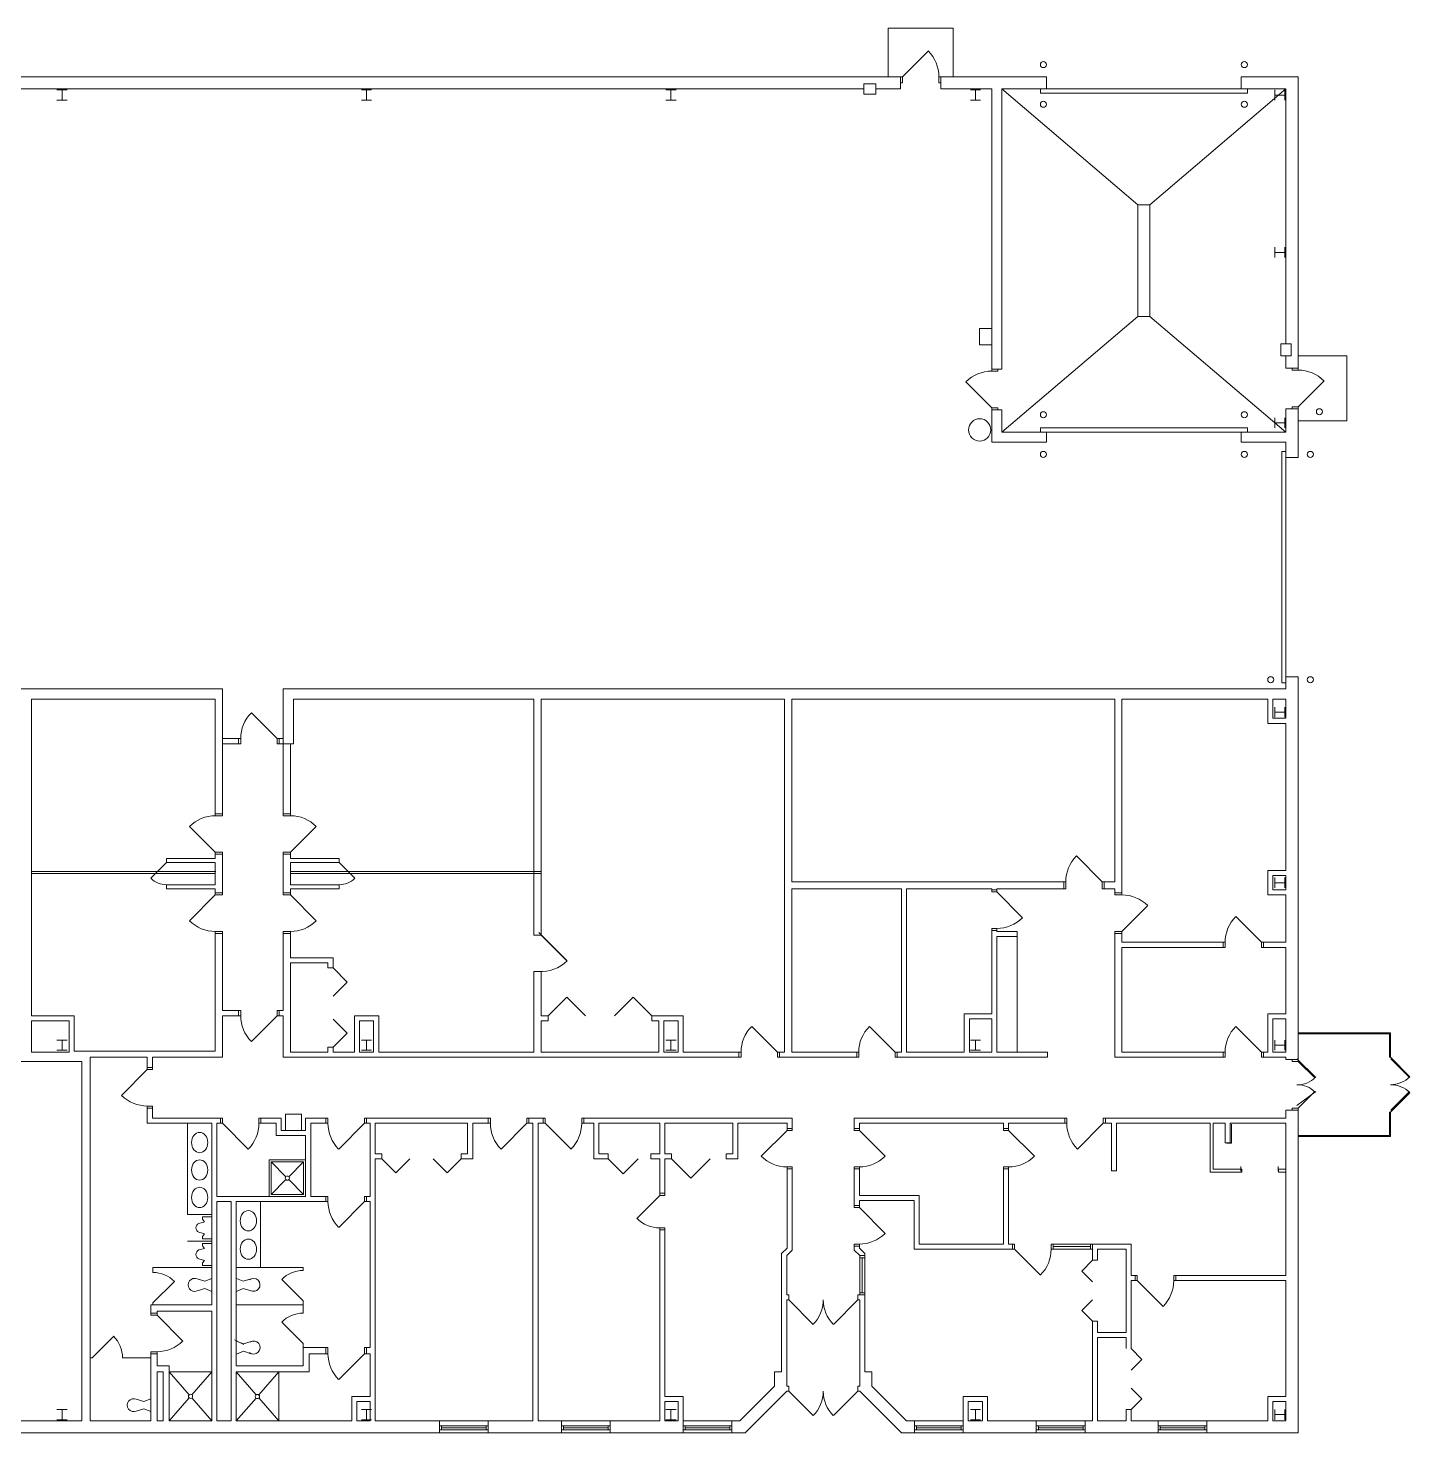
# Model space of a CAD drawing. Header units: inches. Extents: x -104 to 2901, y -1309 to 123.
# Drawn here: x 1539 to 2901, y -1261 to 123 of the extents above; entities that cross this region are included whole.
import ezdxf

# ---------------------------------------------------------------- set-up
doc = ezdxf.new("R2010")
doc.units = ezdxf.units.IN
doc.header["$MEASUREMENT"] = 0
for name, color, linetype, lineweight in [('A-COLS-ENCL', 4, 'Continuous', 50), ('A-DOOR-FULL', 3, 'Continuous', 25), ('A-FLOR-FIXT', 201, 'Continuous', 25), ('A-FLOR-PAD', 9, 'Continuous', 0), ('A-WALL-FULL-EXTR', 2, 'Continuous', 35), ('A-WALL-FULL-INTR', 3, 'Continuous', 25), ('A-WALL-PRHT', 1, 'Continuous', 25), ('A-WALL-SPCL', 1, 'Continuous', 25)]:
    doc.layers.add(name, color=color, linetype=linetype, lineweight=lineweight)
doc.linetypes.add('ZIGZAG', pattern='A,0.0001,-0.2,[131,ltypeshp.shx,S=0.2,R=0,X=-0.2,Y=0],-0.4,[131,ltypeshp.shx,S=0.2,R=180,X=0.2,Y=0],-0.2', length=0.8001)

msp = doc.modelspace()

# ---------------------------------------------------------------- linework, layer by layer
at = {"layer": 'A-COLS-ENCL', "linetype": 'Continuous', "lineweight": 0, "flags": 128}
for points in [[(1577.8, 62.5), (1567.8, 62.5)], [(1572.8, 52.5), (1572.8, 62.5)], [(2177.8, 62.5), (2167.8, 62.5)], [(2172.8, 52.5), (2172.8, 62.5)], [(2477.8, 62.5), (2467.8, 62.5)], [(2472.8, 52.5), (2472.8, 62.5)], [(2767.8, 62.5), (2767.8, 52.5)], [(2777.8, 57.5), (2767.8, 57.5)], [(2777.8, 52.5), (2777.8, 62.5)], [(1567.8, 52.5), (1577.8, 52.5)], [(2167.8, 52.5), (2177.8, 52.5)], [(2467.8, 52.5), (2477.8, 52.5)], [(2767.8, -92.5), (2767.8, -102.5)], [(2777.8, -102.5), (2777.8, -92.5)], [(2777.8, -97.5), (2767.8, -97.5)], [(2767.8, -260.5), (2767.8, -270.5)], [(2777.8, -270.5), (2777.8, -260.5)], [(2777.8, -265.5), (2767.8, -265.5)], [(2767.8, -713.5), (2767.8, -723.5)], [(2777.8, -718.5), (2767.8, -718.5)], [(2777.8, -723.5), (2777.8, -713.5)], [(1577.8, -873.5), (1567.8, -873.5)], [(1567.8, -883.5), (1577.8, -883.5)], [(1572.8, -883.5), (1572.8, -873.5)], [(2177.8, -873.5), (2167.8, -873.5)], [(2167.8, -883.5), (2177.8, -883.5)], [(2172.8, -883.5), (2172.8, -873.5)], [(2477.8, -873.5), (2467.8, -873.5)], [(2467.8, -883.5), (2477.8, -883.5)], [(2472.8, -883.5), (2472.8, -873.5)], [(2767.8, -873.5), (2767.8, -883.5)], [(2777.8, -878.5), (2767.8, -878.5)], [(2777.8, -883.5), (2777.8, -873.5)], [(1577.8, -1237.5), (1567.8, -1237.5)], [(1572.8, -1247.5), (1572.8, -1237.5)], [(1877.8, -1237.5), (1867.8, -1237.5)], [(1872.8, -1247.5), (1872.8, -1237.5)], [(2177.8, -1237.5), (2167.8, -1237.5)], [(2172.8, -1247.5), (2172.8, -1237.5)], [(2477.8, -1237.5), (2467.8, -1237.5)], [(2472.8, -1247.5), (2472.8, -1237.5)], [(2767.8, -1237.5), (2767.8, -1247.5)], [(2777.8, -1242.5), (2767.8, -1242.5)], [(2777.8, -1247.5), (2777.8, -1237.5)], [(1567.8, -1247.5), (1577.8, -1247.5)], [(1867.8, -1247.5), (1877.8, -1247.5)], [(2167.8, -1247.5), (2177.8, -1247.5)], [(2467.8, -1247.5), (2477.8, -1247.5)]]:
    msp.add_lwpolyline(points, dxfattribs=at)
at = {"layer": 'A-DOOR-FULL', "linetype": 'Continuous', "lineweight": 0}
for p, q in [((2400.8, 75.5), (2426.3, 100.9)), ((2740.8, 59.5), (2536.8, 59.5)), ((2542.8, 63.5), (2734.8, 63.5)), ((2488.8, -250.5), (2463.4, -225.1)), ((2790.8, -249.5), (2816.3, -224.1)), ((2778.8, -293.5), (2774.8, -293.5)), ((2774.8, -293.5), (2774.8, -521.5)), ((2778.8, -515.5), (2778.8, -299.5)), ((2778.8, -521.5), (2774.8, -521.5)), ((1784.8, -576.5), (1759.4, -551.1)), ((1723.8, -688.5), (1698.4, -663.1)), ((1797.8, -688.5), (1823.3, -663.1)), ((1675.8, -698.5), (1660.3, -714.1)), ((1845.8, -698.5), (1861.4, -714.1)), ((2597.8, -717.5), (2572.4, -692.1)), ((1723.8, -730.5), (1698.4, -756)), ((1797.8, -730.5), (1823.3, -756)), ((2493.8, -727.5), (2519.3, -753)), ((2617.1, -766.5), (2642.5, -741.1)), ((2754.8, -777.2), (2729.4, -751.7)), ((2044.8, -770.1), (2070.3, -795.5)), ((1839.8, -802.5), (1853.6, -816.3)), ((1853.6, -816.3), (1839.8, -830.1)), ((2051.8, -849.5), (2070.2, -831.1)), ((2070.2, -831.1), (2088.6, -849.5)), ((2135.4, -831.1), (2117.1, -849.5)), ((2153.8, -849.5), (2135.4, -831.1)), ((1784.8, -849.5), (1759.4, -875)), ((1853.6, -866.7), (1839.8, -852.9)), ((1839.8, -880.5), (1853.6, -866.7)), ((2277.8, -885.5), (2252.4, -860.1)), ((2393.8, -885.5), (2368.4, -860.1)), ((2754.8, -885.5), (2729.4, -860.1)), ((2790.8, -894.6), (2807.1, -910.8)), ((2881.8, -890.5), (2900.9, -909.6)), ((1656.8, -902.5), (1631.4, -928)), ((2790.8, -940.5), (2807.1, -924.2)), ((2881.8, -944.5), (2900.9, -925.4)), ((1730.8, -955.5), (1756.3, -981)), ((1870.8, -955.5), (1845.4, -981)), ((2030.8, -955.5), (2005.4, -981)), ((2048.8, -955.5), (2074.3, -981)), ((2287.2, -962.5), (2261.7, -988)), ((2358.4, -962.5), (2383.9, -988)), ((2505.4, -962.5), (2530.9, -988)), ((2598.8, -955.5), (2573.4, -981)), ((1887.9, -990.5), (1901.7, -1004.3)), ((1901.7, -1004.3), (1915.5, -990.5)), ((1952.2, -1004.3), (1938.4, -990.5)), ((1965.9, -990.5), (1952.2, -1004.3)), ((2110.8, -990.5), (2125.7, -1005.4)), ((2125.7, -1005.4), (2140.5, -990.5)), ((2173.3, -990.5), (2192.4, -1009.6)), ((2192.4, -1009.6), (2211.5, -990.5)), ((1870.8, -1032.5), (1845.4, -1058)), ((2161.8, -1026.5), (2139.2, -1049.2)), ((2358.4, -1038.5), (2383.9, -1064)), ((2511.4, -1079.5), (2536.9, -1105)), ((2588.2, -1090.5), (2577.6, -1101.1)), ((2577.6, -1101.1), (2588.2, -1111.7)), ((1662.4, -1132.5), (1683.7, -1111.3)), ((1810.4, -1130.5), (1789.2, -1109.3)), ((2632.2, -1110.5), (2657.7, -1136)), ((2288.8, -1129.5), (2312.9, -1153.6)), ((2356.8, -1129.5), (2332.8, -1153.6)), ((2588.2, -1129.3), (2577.6, -1139.9)), ((1666.4, -1144.5), (1691.9, -1170)), ((2577.6, -1139.9), (2588.2, -1150.5)), ((1810.4, -1172.5), (1789.2, -1151.3)), ((1602.4, -1186.5), (1623.7, -1165.3)), ((1870.8, -1182.5), (1845.4, -1208)), ((2626.2, -1177.5), (2636.8, -1188.1)), ((2636.8, -1188.1), (2626.2, -1198.7)), ((2626.2, -1216.3), (2636.8, -1226.9)), ((2288.8, -1219.5), (2312.9, -1243.5)), ((2356.8, -1219.5), (2332.8, -1243.5)), ((2636.8, -1226.9), (2626.2, -1237.5))]:
    msp.add_line(p, q, dxfattribs=at)
at = {"layer": 'A-DOOR-FULL', "linetype": 'Continuous', "lineweight": 0, "flags": 128}
for points in [[(2070.1, -795.1), (2042.5, -767.4)], [(2808.1, -910.4), (2789.6, -892)], [(2900.4, -910.4), (2882, -892)], [(2808.1, -924.3), (2789.6, -938.1)], [(2900.4, -924.3), (2882, -942.7)]]:
    msp.add_lwpolyline(points, dxfattribs=at)
at = {"layer": 'A-DOOR-FULL', "linetype": 'Continuous', "lineweight": 0}
for centre, radius, start, end in [((2400.8, 75.5), 36, 0, 45), ((2488.8, -250.5), 36, 90, 135), ((2790.8, -249.5), 36, 45, 90), ((1784.8, -576.5), 36, 135, 180), ((1723.8, -688.5), 36, 90, 135), ((1797.8, -688.5), 36, 45, 90), ((2597.8, -717.5), 36, 135, 180), ((1675.8, -698.5), 22, 225, 270), ((1845.8, -698.5), 22, 270, 315), ((2617.1, -766.5), 36, 45, 90), ((1723.8, -730.5), 36, 225, 270), ((1797.8, -730.5), 36, 270, 315), ((2493.8, -727.5), 36, 270, 315), ((2754.8, -777.2), 36, 135, 180), ((2044.8, -770.1), 36, 266.0717, 315.3487), ((1784.8, -849.5), 36, 180, 225), ((2277.8, -885.5), 36, 135, 180), ((2393.8, -885.5), 36, 135, 180), ((2754.8, -885.5), 36, 135, 180), ((2790.8, -894.6), 22.9, 266.6657, 317.372), ((2881.8, -890.5), 27, 270, 315), ((2790.8, -940.5), 22.9, 43.2346, 92.6864), ((2881.8, -944.5), 27, 45, 90), ((1656.8, -902.5), 36, 225, 270), ((1730.8, -955.5), 36, 315, 0), ((1870.8, -955.5), 36, 180, 225), ((2030.8, -955.5), 36, 180, 225), ((2048.8, -955.5), 36, 315, 0), ((2598.8, -955.5), 36, 180, 225), ((2287.2, -962.5), 36, 225, 270), ((2358.4, -962.5), 36, 270, 315), ((2505.4, -962.5), 36, 270, 315), ((1870.8, -1032.5), 36, 180, 225), ((2161.8, -1026.5), 32, 225, 270), ((2358.4, -1038.5), 36, 270, 315), ((2511.4, -1079.5), 36, 315, 0), ((1662.4, -1132.5), 30, 45, 90), ((1810.4, -1130.5), 30, 90, 135), ((2632.2, -1110.5), 36, 315, 0), ((2288.8, -1129.5), 34, 315, 0), ((2356.8, -1129.5), 34, 180, 225), ((1810.4, -1172.5), 30, 90, 135), ((1602.4, -1186.5), 30, 0, 45), ((1666.4, -1144.5), 36, 270, 315), ((1870.8, -1182.5), 36, 180, 225), ((2288.8, -1219.5), 34, 315, 0), ((2356.8, -1219.5), 34, 180, 225)]:
    msp.add_arc(centre, radius, start, end, dxfattribs=at)
at = {"layer": 'A-FLOR-FIXT', "linetype": 'Continuous', "lineweight": 0}
for p, q in [((1711.3, -1047.7), (1711.3, -1050.1)), ((1711.3, -1047.7), (1720.3, -1047.7)), ((1713.1, -1052.5), (1711.3, -1050.1)), ((1707.6, -1054.1), (1713.1, -1052.5)), ((1707.6, -1062.9), (1713.1, -1064.5)), ((1713.1, -1064.5), (1711.3, -1066.9)), ((1707.6, -1080.3), (1713.1, -1078.7)), ((1711.3, -1069.3), (1711.3, -1066.9)), ((1720.3, -1069.3), (1711.3, -1069.3)), ((1711.3, -1073.9), (1711.3, -1076.3)), ((1711.3, -1073.9), (1720.3, -1073.9)), ((1713.1, -1078.7), (1711.3, -1076.3)), ((1707.6, -1089.1), (1713.1, -1090.7)), ((1713.1, -1090.7), (1711.3, -1093.1)), ((1711.3, -1095.5), (1711.3, -1093.1)), ((1720.3, -1095.5), (1711.3, -1095.5)), ((1744.6, -1108.3), (1751.4, -1111.1)), ((1744.6, -1121.1), (1751.4, -1118.3)), ((1751.4, -1111.1), (1759, -1108.8)), ((1751.4, -1118.3), (1759, -1120.6)), ((1744.7, -1170.2), (1751.5, -1172.9)), ((1751.5, -1172.9), (1759.2, -1170.6)), ((1744.7, -1183), (1751.5, -1180.1)), ((1751.5, -1180.1), (1759.2, -1182.5)), ((1720.4, -1200.5), (1678.4, -1200.5)), ((1678.4, -1200.5), (1698.1, -1223)), ((1720.4, -1200.5), (1700.8, -1223)), ((1744.4, -1200.5), (1764.1, -1223)), ((1786.4, -1200.5), (1766.7, -1223.1)), ((1786.4, -1248.5), (1786.4, -1200.5)), ((1653.5, -1229.6), (1645.9, -1227.3)), ((1660.3, -1226.8), (1653.5, -1229.6)), ((1698.1, -1226.1), (1678.4, -1248.5)), ((1700.8, -1226.1), (1720.4, -1248.5)), ((1764, -1226.2), (1744.4, -1248.5)), ((1766.8, -1226.1), (1786.4, -1248.5)), ((1653.5, -1236.8), (1645.9, -1239.1)), ((1660.3, -1239.6), (1653.5, -1236.8))]:
    msp.add_line(p, q, dxfattribs=at)
at = {"layer": 'A-FLOR-FIXT', "color": 7, "linetype": 'Continuous', "lineweight": 0}
for p, q in [((1713.5, -1111.1), (1705.8, -1108.8)), ((1713.5, -1118.3), (1705.8, -1120.6)), ((1720.3, -1108.3), (1713.5, -1111.1)), ((1720.3, -1121.1), (1713.5, -1118.3))]:
    msp.add_line(p, q, dxfattribs=at)
at = {"layer": 'A-FLOR-FIXT', "linetype": 'Continuous', "lineweight": 0, "flags": 128}
msp.add_lwpolyline([(1752, -1173.4), (1742.8, -1168.8)], dxfattribs=at)
at = {"layer": 'A-FLOR-FIXT', "linetype": 'Continuous', "lineweight": 0}
for centre, radius in [((2477, -272.4), 11), ((1699.4, -1224.5), 2.07), ((1765.3, -1224.7), 2.07)]:
    msp.add_circle(centre, radius, dxfattribs=at)
for centre, radius, start, end in [((1709.5, -1058.5), 4.83, 113.6878, 246.3141), ((1709.5, -1084.7), 4.83, 113.6878, 246.3141), ((1761.4, -1114.7), 6.41, 238.9735, 129.0883), ((1761.6, -1176.5), 6.41, 230.8488, 122.8438), ((1643.5, -1233.2), 6.41, 67.6887, 292.3131)]:
    msp.add_arc(centre, radius, start, end, dxfattribs=at)
at = {"layer": 'A-FLOR-FIXT', "color": 7, "linetype": 'Continuous', "lineweight": 0}
msp.add_arc((1703.4, -1114.7), 6.41, 67.006, 292.3131, dxfattribs=at)
at = {"layer": 'A-FLOR-FIXT', "linetype": 'Continuous', "lineweight": 0}
for centre in [(1708.4, -974.5), (1708.4, -1001.5), (1708.4, -1028.5), (1756.4, -1051.5), (1756.4, -1079.5)]:
    msp.add_ellipse(centre, major_axis=(0, -10), ratio=0.8, dxfattribs=at)
at = {"layer": 'A-FLOR-PAD', "linetype": 'Continuous', "lineweight": 0}
for p, q in [((2450.8, 123.5), (2386.8, 123.5)), ((2386.8, 123.5), (2386.8, 75.5)), ((2450.8, 123.5), (2450.8, 75.5)), ((2838.8, -199.5), (2790.8, -199.5)), ((2838.8, -263.5), (2838.8, -199.5)), ((2838.8, -263.5), (2790.8, -263.5))]:
    msp.add_line(p, q, dxfattribs=at)
at = {"layer": 'A-WALL-FULL-EXTR', "linetype": 'Continuous', "lineweight": 0}
for p, q in [((2400.8, 75.5), (1220.8, 75.5)), ((2398.8, 75.5), (2398.8, 63.5)), ((2400.8, 69.5), (2398.8, 69.5)), ((2400.8, 75.5), (2400.8, 69.5)), ((2436.8, 75.5), (2542.8, 75.5)), ((2436.8, 75.5), (2436.8, 69.5)), ((2438.8, 69.5), (2436.8, 69.5)), ((2438.8, 75.5), (2438.8, 63.5)), ((2542.8, 75.5), (2542.8, 63.5)), ((2790.8, 75.5), (2734.8, 75.5)), ((2734.8, 75.5), (2734.8, 63.5)), ((2790.8, 75.5), (2790.8, -213.5)), ((1222.8, 63.5), (2362.8, 63.5)), ((2374.8, 63.5), (2398.8, 63.5)), ((2438.8, 63.5), (2488.8, 63.5)), ((2498.8, 63.5), (2542.8, 63.5)), ((2734.8, 63.5), (2778.8, 63.5)), ((2778.8, -187.5), (2778.8, 63.5)), ((2778.8, -211.5), (2778.8, -199.5)), ((2790.8, -211.5), (2778.8, -211.5)), ((2784.8, -211.5), (2784.8, -213.5)), ((2790.8, -213.5), (2784.8, -213.5)), ((2790.8, -251.5), (2778.8, -251.5)), ((2778.8, -251.5), (2778.8, -274.5)), ((2790.8, -249.5), (2784.8, -249.5)), ((2784.8, -249.5), (2784.8, -251.5)), ((2790.8, -299.5), (2790.8, -249.5)), ((2778.8, -299.5), (2778.8, -284.5)), ((2790.8, -299.5), (2778.8, -299.5)), ((2790.8, -515.5), (2778.8, -515.5)), ((2778.8, -527.5), (2778.8, -515.5)), ((2790.8, -515.5), (2790.8, -894.6)), ((2778.8, -537.5), (2778.8, -556.5)), ((2778.8, -561.5), (2778.8, -706.5)), ((2778.8, -730.5), (2778.8, -777.2)), ((2778.8, -782.2), (2778.8, -847.5)), ((2778.8, -852.5), (2778.8, -885.5)), ((2778.8, -890.5), (2778.8, -892.6)), ((2790.8, -892.6), (2778.8, -892.6)), ((2784.8, -894.6), (2784.8, -892.6)), ((2790.8, -894.6), (2784.8, -894.6)), ((2790.8, -940.5), (2784.8, -940.5)), ((2784.8, -942.5), (2784.8, -940.5)), ((2790.8, -940.5), (2790.8, -1260.5)), ((2790.8, -942.5), (2778.8, -942.5)), ((2778.8, -942.5), (2778.8, -950.5)), ((2778.8, -1105.5), (2778.8, -955.5)), ((2778.8, -1110.5), (2778.8, -1224.5)), ((2593.2, -1248.5), (2593.2, -1166.5)), ((2240.8, -1248.5), (2274.8, -1214.5)), ((2404.8, -1248.5), (2370.8, -1214.5)), ((2184.8, -1260.5), (2184.8, -1224.5)), ((2245.8, -1260.5), (2286.8, -1219.5)), ((2399.9, -1260.5), (2358.8, -1219.5)), ((2460.8, -1260.5), (2460.8, -1224.5)), ((2484.8, -1248.5), (2484.8, -1224.5)), ((1592.4, -1248.5), (1464.8, -1248.5)), ((1660.4, -1248.5), (1600.4, -1248.5)), ((1720.4, -1248.5), (1678.4, -1248.5)), ((1739.4, -1248.5), (1725.4, -1248.5)), ((1858.4, -1248.5), (1744.4, -1248.5)), ((1881.4, -1248.5), (2036.8, -1248.5)), ((1944.8, -1260.5), (1944.8, -1248.5)), ((1992.8, -1260.5), (1992.8, -1248.5)), ((2041.8, -1248.5), (2161.8, -1248.5)), ((2064.8, -1260.5), (2064.8, -1248.5)), ((2112.8, -1260.5), (2112.8, -1248.5)), ((2184.8, -1248.5), (2240.8, -1248.5)), ((2232.8, -1260.5), (2232.8, -1248.5)), ((2404.8, -1248.5), (2460.8, -1248.5)), ((2412.8, -1260.5), (2412.8, -1248.5)), ((2484.8, -1248.5), (2588.2, -1248.5)), ((2532.8, -1260.5), (2532.8, -1248.5)), ((2580.8, -1260.5), (2580.8, -1248.5)), ((2593.2, -1248.5), (2621.2, -1248.5)), ((2626.2, -1248.5), (2760.8, -1248.5)), ((2652.8, -1260.5), (2652.8, -1248.5)), ((2700.8, -1260.5), (2700.8, -1248.5)), ((1462.8, -1260.5), (2245.8, -1260.5)), ((2399.9, -1260.5), (2790.8, -1260.5))]:
    msp.add_line(p, q, dxfattribs=at)
at = {"layer": 'A-WALL-FULL-INTR', "linetype": 'Continuous', "lineweight": 0}
for p, q in [((2362.8, 68.5), (2362.8, 58.5)), ((2374.8, 68.5), (2362.8, 68.5)), ((2374.8, 58.5), (2362.8, 58.5)), ((2374.8, 68.5), (2374.8, 58.5)), ((2488.8, -214.5), (2488.8, 63.5)), ((2498.8, -212.5), (2498.8, 63.5)), ((2632.8, -50.5), (2498.8, 63.5)), ((2536.8, 63.5), (2536.8, 59.5)), ((2644.8, -50.5), (2778.8, 63.5)), ((2740.8, 63.5), (2740.8, 59.5)), ((2632.8, -160.5), (2632.8, -50.5)), ((2632.8, -50.5), (2644.8, -50.5)), ((2644.8, -160.5), (2644.8, -50.5)), ((2632.8, -160.5), (2498.8, -274.5)), ((2632.8, -160.5), (2644.8, -160.5)), ((2644.8, -160.5), (2778.8, -274.5)), ((2476.8, -172.5), (2476.8, -188.5)), ((2488.8, -172.5), (2476.8, -172.5)), ((2488.8, -188.5), (2476.8, -188.5)), ((2783.8, -187.5), (2773.8, -187.5)), ((2773.8, -199.5), (2773.8, -187.5)), ((2783.8, -199.5), (2783.8, -187.5)), ((2783.8, -199.5), (2773.8, -199.5)), ((2488.8, -212.5), (2498.8, -212.5)), ((2488.8, -214.5), (2494.8, -214.5)), ((2494.8, -212.5), (2494.8, -214.5)), ((2488.8, -284.5), (2488.8, -250.5)), ((2488.8, -250.5), (2494.8, -250.5)), ((2488.8, -252.5), (2498.8, -252.5)), ((2494.8, -250.5), (2494.8, -252.5)), ((2498.8, -274.5), (2498.8, -252.5)), ((2498.8, -274.5), (2778.8, -274.5)), ((2740.8, -270.5), (2536.8, -270.5)), ((2536.8, -274.5), (2536.8, -270.5)), ((2542.8, -284.5), (2542.8, -274.5)), ((2734.8, -284.5), (2734.8, -274.5)), ((2740.8, -274.5), (2740.8, -270.5)), ((2488.8, -284.5), (2542.8, -284.5)), ((2734.8, -284.5), (2778.8, -284.5)), ((1730.8, -527.5), (1468.8, -527.5)), ((1542.8, -537.5), (1542.8, -849.5)), ((1723.8, -537.5), (1542.8, -537.5)), ((1723.8, -537.5), (1723.8, -652.5)), ((1730.8, -527.5), (1730.8, -652.5)), ((2778.8, -527.5), (1790.8, -527.5)), ((1790.8, -527.5), (1790.8, -652.5)), ((1800.8, -537.5), (1800.8, -581.5)), ((2037.8, -537.5), (1800.8, -537.5)), ((2037.8, -537.5), (2037.8, -770.1)), ((2284.8, -537.5), (2044.8, -537.5)), ((2044.8, -537.5), (2044.8, -770.1)), ((2284.8, -537.5), (2284.8, -885.5)), ((2610.1, -537.5), (2291.8, -537.5)), ((2291.8, -537.5), (2291.8, -717.5)), ((2610.1, -537.5), (2610.1, -717.5)), ((2760.8, -537.5), (2617.1, -537.5)), ((2617.1, -537.5), (2617.1, -730.5)), ((2760.8, -537.5), (2760.8, -561.5)), ((2778.8, -537.5), (2765.8, -537.5)), ((2765.8, -537.5), (2765.8, -556.5)), ((2778.8, -561.5), (2760.8, -561.5)), ((2778.8, -556.5), (2765.8, -556.5)), ((1730.8, -576.5), (1748.8, -576.5)), ((1746.8, -576.5), (1746.8, -581.5)), ((1748.8, -576.5), (1748.8, -581.5)), ((1784.8, -576.5), (1784.8, -581.5)), ((1784.8, -576.5), (1790.8, -576.5)), ((1786.8, -576.5), (1786.8, -581.5)), ((1730.8, -581.5), (1748.8, -581.5)), ((1784.8, -581.5), (1800.8, -581.5)), ((1797.8, -581.5), (1797.8, -652.5)), ((1730.8, -650.5), (1723.8, -650.5)), ((1730.8, -652.5), (1723.8, -652.5)), ((1790.8, -650.5), (1797.8, -650.5)), ((1790.8, -652.5), (1797.8, -652.5)), ((1730.8, -688.5), (1723.8, -688.5)), ((1723.8, -688.5), (1723.8, -694.5)), ((1730.8, -690.5), (1723.8, -690.5)), ((1730.8, -688.5), (1730.8, -730.5)), ((1790.8, -688.5), (1797.8, -688.5)), ((1790.8, -688.5), (1790.8, -730.5)), ((1790.8, -690.5), (1797.8, -690.5)), ((1797.8, -688.5), (1797.8, -694.5)), ((1675.8, -694.5), (1723.8, -694.5)), ((1675.8, -694.5), (1675.8, -698.5)), ((1675.8, -698.5), (1723.8, -698.5)), ((1723.8, -698.5), (1723.8, -720.5)), ((1845.8, -694.5), (1797.8, -694.5)), ((1797.8, -698.5), (1797.8, -720.5)), ((1845.8, -698.5), (1797.8, -698.5)), ((1845.8, -694.5), (1845.8, -698.5)), ((2561.8, -717.5), (2291.8, -717.5)), ((2559.8, -717.5), (2559.8, -724.5)), ((2561.8, -717.5), (2561.8, -724.5)), ((2597.8, -717.5), (2597.8, -724.5)), ((2610.1, -717.5), (2597.8, -717.5)), ((2599.8, -717.5), (2599.8, -724.5)), ((2760.8, -706.5), (2760.8, -730.5)), ((2760.8, -706.5), (2778.8, -706.5)), ((2765.8, -711.5), (2765.8, -725.5)), ((2765.8, -711.5), (2778.8, -711.5)), ((2778.8, -711.5), (2778.8, -725.5)), ((1675.8, -720.5), (1675.8, -724.5)), ((1675.8, -720.5), (1723.8, -720.5)), ((1675.8, -724.5), (1723.8, -724.5)), ((1723.8, -724.5), (1723.8, -730.5)), ((1730.8, -728.5), (1723.8, -728.5)), ((1730.8, -730.5), (1723.8, -730.5)), ((1790.8, -728.5), (1797.8, -728.5)), ((1790.8, -730.5), (1797.8, -730.5)), ((1845.8, -720.5), (1797.8, -720.5)), ((1845.8, -724.5), (1797.8, -724.5)), ((1797.8, -724.5), (1797.8, -730.5)), ((1845.8, -720.5), (1845.8, -724.5)), ((2291.8, -724.5), (2291.8, -885.5)), ((2399.8, -724.5), (2291.8, -724.5)), ((2399.8, -724.5), (2399.8, -885.5)), ((2404.8, -724.5), (2404.8, -885.5)), ((2488.8, -724.5), (2404.8, -724.5)), ((2488.8, -724.5), (2488.8, -727.5)), ((2493.8, -725.5), (2488.8, -725.5)), ((2493.8, -727.5), (2488.8, -727.5)), ((2561.8, -724.5), (2493.8, -724.5)), ((2493.8, -724.5), (2493.8, -727.5)), ((2610.1, -724.5), (2597.8, -724.5)), ((2610.1, -724.5), (2610.1, -730.5)), ((2617.1, -728.5), (2610.1, -728.5)), ((2617.1, -730.5), (2610.1, -730.5)), ((2760.8, -730.5), (2778.8, -730.5)), ((2765.8, -725.5), (2778.8, -725.5)), ((1730.8, -766.5), (1723.8, -766.5)), ((1723.8, -766.5), (1723.8, -884.5)), ((1730.8, -768.5), (1723.8, -768.5)), ((1730.8, -766.5), (1730.8, -844.5)), ((1790.8, -766.5), (1797.8, -766.5)), ((1790.8, -766.5), (1790.8, -844.5)), ((1790.8, -768.5), (1797.8, -768.5)), ((1797.8, -766.5), (1797.8, -792.5)), ((2044.8, -770.1), (2037.8, -770.1)), ((2488.8, -763.5), (2488.8, -847.5)), ((2493.8, -763.5), (2488.8, -763.5)), ((2493.8, -765.5), (2488.8, -765.5)), ((2493.8, -763.5), (2493.8, -766.5)), ((2513.8, -766.5), (2493.8, -766.5)), ((2513.8, -771.5), (2493.8, -771.5)), ((2493.8, -771.5), (2493.8, -885.5)), ((2513.8, -766.5), (2513.8, -885.5)), ((2610.1, -766.5), (2610.1, -890.5)), ((2617.1, -766.5), (2610.1, -766.5)), ((2617.1, -768.5), (2610.1, -768.5)), ((2617.1, -766.5), (2617.1, -777.2)), ((2718.8, -777.2), (2617.1, -777.2)), ((2617.1, -782.2), (2617.1, -885.5)), ((2718.8, -782.2), (2617.1, -782.2)), ((2716.8, -777.2), (2716.8, -782.2)), ((2718.8, -777.2), (2718.8, -782.2)), ((2754.8, -777.2), (2754.8, -782.2)), ((2778.8, -777.2), (2754.8, -777.2)), ((2778.8, -782.2), (2754.8, -782.2)), ((2756.8, -777.2), (2756.8, -782.2)), ((1839.8, -792.5), (1797.8, -792.5)), ((1834.8, -797.5), (1797.8, -797.5)), ((1797.8, -797.5), (1797.8, -885.5)), ((1834.8, -797.5), (1834.8, -802.5)), ((1839.8, -802.5), (1834.8, -802.5)), ((1839.8, -792.5), (1839.8, -802.5)), ((2037.8, -806.1), (2037.8, -885.5)), ((2044.8, -806.1), (2037.8, -806.1)), ((2044.8, -806.1), (2044.8, -849.5)), ((1584.8, -849.5), (1542.8, -849.5)), ((1579.8, -854.5), (1542.8, -854.5)), ((1542.8, -854.5), (1542.8, -885.5)), ((1579.8, -854.5), (1579.8, -885.5)), ((1584.8, -849.5), (1584.8, -884.5)), ((1748.8, -844.5), (1730.8, -844.5)), ((1730.8, -849.5), (1730.8, -890.5)), ((1748.8, -849.5), (1730.8, -849.5)), ((1746.8, -849.5), (1746.8, -844.5)), ((1748.8, -849.5), (1748.8, -844.5)), ((1790.8, -844.5), (1784.8, -844.5)), ((1784.8, -849.5), (1784.8, -844.5)), ((1790.8, -849.5), (1784.8, -849.5)), ((1786.8, -849.5), (1786.8, -844.5)), ((1790.8, -849.5), (1790.8, -890.5)), ((1860.8, -849.5), (1860.8, -885.5)), ((1884.8, -849.5), (1860.8, -849.5)), ((1865.8, -854.5), (1865.8, -885.5)), ((1879.8, -854.5), (1865.8, -854.5)), ((1879.8, -854.5), (1879.8, -885.5)), ((1884.8, -849.5), (1884.8, -885.5)), ((2051.8, -849.5), (2044.8, -849.5)), ((2044.8, -854.5), (2044.8, -885.5)), ((2051.8, -854.5), (2044.8, -854.5)), ((2051.8, -849.5), (2051.8, -854.5)), ((2153.8, -849.5), (2153.8, -854.5)), ((2184.8, -849.5), (2153.8, -849.5)), ((2160.8, -854.5), (2153.8, -854.5)), ((2160.8, -854.5), (2160.8, -885.5)), ((2165.8, -854.5), (2165.8, -885.5)), ((2179.8, -854.5), (2165.8, -854.5)), ((2179.8, -854.5), (2179.8, -885.5)), ((2184.8, -849.5), (2184.8, -885.5)), ((2488.8, -847.5), (2461.8, -847.5)), ((2461.8, -847.5), (2461.8, -885.5)), ((2488.8, -852.5), (2466.8, -852.5)), ((2466.8, -852.5), (2466.8, -885.5)), ((2488.8, -852.5), (2488.8, -885.5)), ((2760.8, -847.5), (2760.8, -885.5)), ((2778.8, -847.5), (2760.8, -847.5)), ((2765.8, -852.5), (2765.8, -885.5)), ((2778.8, -852.5), (2765.8, -852.5)), ((1579.8, -885.5), (1542.8, -885.5)), ((1723.8, -884.5), (1584.8, -884.5)), ((1834.8, -885.5), (1797.8, -885.5)), ((1839.8, -880.5), (1834.8, -880.5)), ((1834.8, -880.5), (1834.8, -885.5)), ((1839.8, -880.5), (1839.8, -885.5)), ((1860.8, -885.5), (1839.8, -885.5)), ((1879.8, -885.5), (1865.8, -885.5)), ((2037.8, -885.5), (1884.8, -885.5)), ((2160.8, -885.5), (2044.8, -885.5)), ((2179.8, -885.5), (2165.8, -885.5)), ((2241.8, -885.5), (2184.8, -885.5)), ((2239.8, -885.5), (2239.8, -890.5)), ((2241.8, -885.5), (2241.8, -890.5)), ((2277.8, -885.5), (2277.8, -890.5)), ((2284.8, -885.5), (2277.8, -885.5)), ((2279.8, -885.5), (2279.8, -890.5)), ((2357.8, -885.5), (2291.8, -885.5)), ((2355.8, -885.5), (2355.8, -890.5)), ((2357.8, -885.5), (2357.8, -890.5)), ((2393.8, -885.5), (2393.8, -890.5)), ((2399.8, -885.5), (2393.8, -885.5)), ((2395.8, -885.5), (2395.8, -890.5)), ((2461.8, -885.5), (2404.8, -885.5)), ((2488.8, -885.5), (2466.8, -885.5)), ((2543.8, -885.5), (2493.8, -885.5)), ((2543.8, -885.5), (2543.8, -890.5)), ((2718.8, -885.5), (2617.1, -885.5)), ((2716.8, -885.5), (2716.8, -890.5)), ((2718.8, -885.5), (2718.8, -890.5)), ((2754.8, -885.5), (2754.8, -890.5)), ((2760.8, -885.5), (2754.8, -885.5)), ((2756.8, -885.5), (2756.8, -890.5)), ((2778.8, -885.5), (2765.8, -885.5)), ((1592.4, -894.5), (1268.4, -894.5)), ((1592.4, -1248.5), (1592.4, -894.5)), ((1600.4, -1248.5), (1600.4, -890.5)), ((1656.8, -890.5), (1600.4, -890.5)), ((1656.8, -890.5), (1656.8, -902.5)), ((1730.8, -890.5), (1661.8, -890.5)), ((1661.8, -890.5), (1661.8, -902.5)), ((2241.8, -890.5), (1790.8, -890.5)), ((2357.8, -890.5), (2277.8, -890.5)), ((2543.8, -890.5), (2393.8, -890.5)), ((2718.8, -890.5), (2610.1, -890.5)), ((2778.8, -890.5), (2754.8, -890.5)), ((1661.8, -900.5), (1656.8, -900.5)), ((1661.8, -902.5), (1656.8, -902.5)), ((1656.8, -938.5), (1656.8, -955.5)), ((1661.8, -938.5), (1656.8, -938.5)), ((1661.8, -940.5), (1656.8, -940.5)), ((1661.8, -938.5), (1661.8, -950.5)), ((1730.8, -950.5), (1661.8, -950.5)), ((1728.8, -950.5), (1728.8, -955.5)), ((1730.8, -950.5), (1730.8, -955.5)), ((1788.8, -950.5), (1766.8, -950.5)), ((1766.8, -950.5), (1766.8, -955.5)), ((1768.8, -950.5), (1768.8, -955.5)), ((1788.8, -950.5), (1788.8, -962.5)), ((1792.8, -962.5), (1792.8, -946.5)), ((1792.8, -946.5), (1808.8, -946.5)), ((1808.8, -946.5), (1808.8, -962.5)), ((1812.8, -950.5), (1812.8, -962.5)), ((1834.8, -950.5), (1812.8, -950.5)), ((1832.8, -950.5), (1832.8, -955.5)), ((1834.8, -950.5), (1834.8, -955.5)), ((1870.8, -950.5), (1870.8, -955.5)), ((1994.8, -950.5), (1870.8, -950.5)), ((1872.8, -950.5), (1872.8, -955.5)), ((1992.8, -950.5), (1992.8, -955.5)), ((1994.8, -950.5), (1994.8, -955.5)), ((2030.8, -950.5), (2030.8, -955.5)), ((2048.8, -950.5), (2030.8, -950.5)), ((2032.8, -950.5), (2032.8, -955.5)), ((2046.8, -950.5), (2046.8, -955.5)), ((2048.8, -950.5), (2048.8, -955.5)), ((2084.8, -950.5), (2084.8, -955.5)), ((2292.2, -950.5), (2084.8, -950.5)), ((2086.8, -950.5), (2086.8, -955.5)), ((2292.2, -950.5), (2292.2, -962.5)), ((2353.4, -950.5), (2353.4, -962.5)), ((2562.8, -950.5), (2353.4, -950.5)), ((2560.8, -955.5), (2560.8, -950.5)), ((2562.8, -955.5), (2562.8, -950.5)), ((2598.8, -955.5), (2598.8, -950.5)), ((2778.8, -950.5), (2598.8, -950.5)), ((2600.8, -955.5), (2600.8, -950.5)), ((1720.4, -955.5), (1656.8, -955.5)), ((1696.4, -955.5), (1696.4, -1045.5)), ((1720.4, -1134.5), (1720.4, -955.5)), ((1725.4, -1027.5), (1725.4, -955.5)), ((1730.8, -955.5), (1725.4, -955.5)), ((1783.8, -955.5), (1766.8, -955.5)), ((1783.8, -955.5), (1783.8, -967.5)), ((1812.8, -967.5), (1783.8, -967.5)), ((1812.8, -962.5), (1788.8, -962.5)), ((1812.8, -967.5), (1812.8, -1027.5)), ((1817.8, -955.5), (1817.8, -1027.5)), ((1834.8, -955.5), (1817.8, -955.5)), ((1876.4, -955.5), (1870.8, -955.5)), ((1876.4, -1027.5), (1876.4, -955.5)), ((1881.4, -985.5), (1881.4, -955.5)), ((1972.4, -955.5), (1881.4, -955.5)), ((1972.4, -985.5), (1972.4, -955.5)), ((1977.4, -990.5), (1977.4, -955.5)), ((1994.8, -955.5), (1977.4, -955.5)), ((2036.8, -955.5), (2030.8, -955.5)), ((2036.8, -1248.5), (2036.8, -955.5)), ((2041.8, -1248.5), (2041.8, -955.5)), ((2048.8, -955.5), (2041.8, -955.5)), ((2096.8, -955.5), (2084.8, -955.5)), ((2096.8, -990.5), (2096.8, -955.5)), ((2101.8, -985.5), (2101.8, -955.5)), ((2161.8, -955.5), (2101.8, -955.5)), ((2161.8, -985.5), (2161.8, -955.5)), ((2233.8, -955.5), (2166.8, -955.5)), ((2166.8, -985.5), (2166.8, -955.5)), ((2233.8, -985.5), (2233.8, -955.5)), ((2238.8, -990.5), (2238.8, -955.5)), ((2287.2, -955.5), (2238.8, -955.5)), ((2287.2, -955.5), (2287.2, -962.5)), ((2287.2, -960.5), (2292.2, -960.5)), ((2287.2, -962.5), (2292.2, -962.5)), ((2358.4, -960.5), (2353.4, -960.5)), ((2358.4, -962.5), (2353.4, -962.5)), ((2500.4, -955.5), (2358.4, -955.5)), ((2358.4, -955.5), (2358.4, -962.5)), ((2500.4, -955.5), (2500.4, -962.5)), ((2505.4, -960.5), (2500.4, -960.5)), ((2505.4, -962.5), (2500.4, -962.5)), ((2505.4, -955.5), (2505.4, -962.5)), ((2562.8, -955.5), (2505.4, -955.5)), ((2606.8, -955.5), (2598.8, -955.5)), ((2606.8, -955.5), (2606.8, -1002.5)), ((2611.8, -955.5), (2611.8, -1002.5)), ((2704.2, -955.5), (2611.8, -955.5)), ((2704.2, -955.5), (2704.2, -1003.6)), ((2707.2, -955.5), (2707.2, -1000.6)), ((2718.8, -955.5), (2707.2, -955.5)), ((2718.8, -955.5), (2718.8, -974.8)), ((2778.8, -955.5), (2723.8, -955.5)), ((2723.8, -955.5), (2723.8, -974.8)), ((2718.8, -974.8), (2723.8, -974.8)), ((1776.8, -991.5), (1776.8, -1027.5)), ((1812.8, -991.5), (1776.8, -991.5)), ((1810.8, -993.5), (1778.8, -993.5)), ((1778.8, -993.5), (1778.8, -1025.5)), ((1778.8, -993.5), (1793.4, -1008.1)), ((1810.8, -993.5), (1796.3, -1008.1)), ((1810.8, -993.5), (1810.8, -1025.5)), ((1887.9, -985.5), (1881.4, -985.5)), ((1881.4, -1248.5), (1881.4, -990.5)), ((1887.9, -990.5), (1881.4, -990.5)), ((1887.9, -990.5), (1887.9, -985.5)), ((1965.9, -990.5), (1965.9, -985.5)), ((1972.4, -985.5), (1965.9, -985.5)), ((1977.4, -990.5), (1965.9, -990.5)), ((2110.8, -990.5), (2096.8, -990.5)), ((2110.8, -985.5), (2101.8, -985.5)), ((2110.8, -990.5), (2110.8, -985.5)), ((2152.8, -990.5), (2152.8, -985.5)), ((2161.8, -985.5), (2152.8, -985.5)), ((2161.8, -990.5), (2152.8, -990.5)), ((2161.8, -1026.5), (2161.8, -990.5)), ((2173.3, -985.5), (2166.8, -985.5)), ((2173.3, -990.5), (2166.8, -990.5)), ((2166.8, -1026.5), (2166.8, -990.5)), ((2173.3, -990.5), (2173.3, -985.5)), ((2233.8, -985.5), (2227.3, -985.5)), ((2227.3, -990.5), (2227.3, -985.5)), ((2238.8, -990.5), (2227.3, -990.5)), ((2287.2, -998.5), (2287.2, -1078.5)), ((2287.2, -998.5), (2292.2, -998.5)), ((2287.2, -1000.5), (2292.2, -1000.5)), ((2292.2, -998.5), (2292.2, -1080.5)), ((2358.4, -998.5), (2353.4, -998.5)), ((2353.4, -998.5), (2353.4, -1038.5)), ((2358.4, -1000.5), (2353.4, -1000.5)), ((2358.4, -998.5), (2358.4, -1026.5)), ((2505.4, -998.5), (2500.4, -998.5)), ((2500.4, -998.5), (2500.4, -1074.5)), ((2505.4, -1000.5), (2500.4, -1000.5)), ((2505.4, -998.5), (2505.4, -1074.5)), ((2611.8, -1002.5), (2606.8, -1002.5)), ((2735.3, -1003.6), (2704.2, -1003.6)), ((2735.3, -1000.6), (2707.2, -1000.6)), ((2735.3, -1000.6), (2735.3, -1003.6)), ((2778.8, -1000.6), (2771.3, -1000.6)), ((2771.3, -1000.6), (2771.3, -1003.6)), ((2778.8, -1003.6), (2771.3, -1003.6)), ((1793.4, -1011), (1778.8, -1025.5)), ((1796.3, -1011), (1810.8, -1025.5)), ((1812.8, -1027.5), (1725.4, -1027.5)), ((1725.4, -1248.5), (1725.4, -1032.5)), ((1739.4, -1032.5), (1725.4, -1032.5)), ((1739.4, -1248.5), (1739.4, -1032.5)), ((1744.4, -1194.5), (1744.4, -1032.5)), ((1834.8, -1032.5), (1744.4, -1032.5)), ((1768.4, -1097.5), (1768.4, -1032.5)), ((1810.8, -1025.5), (1778.8, -1025.5)), ((1834.8, -1027.5), (1817.8, -1027.5)), ((1832.8, -1027.5), (1832.8, -1032.5)), ((1834.8, -1027.5), (1834.8, -1032.5)), ((1870.8, -1027.5), (1870.8, -1032.5)), ((1876.4, -1027.5), (1870.8, -1027.5)), ((1876.4, -1032.5), (1870.8, -1032.5)), ((1872.8, -1027.5), (1872.8, -1032.5)), ((1876.4, -1176.5), (1876.4, -1032.5)), ((2166.8, -1024.5), (2161.8, -1024.5)), ((2166.8, -1026.5), (2161.8, -1026.5)), ((2358.4, -1036.5), (2353.4, -1036.5)), ((2417.4, -1026.5), (2358.4, -1026.5)), ((2412.4, -1031.5), (2358.4, -1031.5)), ((2358.4, -1031.5), (2358.4, -1038.5)), ((2412.4, -1031.5), (2412.4, -1079.5)), ((2417.4, -1026.5), (2417.4, -1074.5)), ((1696.4, -1045.5), (1720.4, -1045.5)), ((2358.4, -1038.5), (2353.4, -1038.5)), ((2166.8, -1058.5), (2161.8, -1058.5)), ((2161.8, -1248.5), (2161.8, -1058.5)), ((2166.8, -1060.5), (2161.8, -1060.5)), ((2166.8, -1224.5), (2166.8, -1058.5)), ((1696.4, -1071.5), (1720.4, -1071.5)), ((2287.2, -1078.5), (2281.8, -1083.8)), ((2358.4, -1074.5), (2353.4, -1074.5)), ((2353.4, -1074.5), (2353.4, -1080.5)), ((2358.4, -1076.5), (2353.4, -1076.5)), ((2358.4, -1074.5), (2358.4, -1078.5)), ((2358.4, -1078.5), (2363.8, -1083.8)), ((2500.4, -1074.5), (2417.4, -1074.5)), ((2511.4, -1074.5), (2505.4, -1074.5)), ((2509.4, -1074.5), (2509.4, -1079.5)), ((2511.4, -1074.5), (2511.4, -1079.5)), ((2626.2, -1074.5), (2547.4, -1074.5)), ((2547.4, -1074.5), (2547.4, -1079.5)), ((2549.4, -1074.5), (2549.4, -1079.5)), ((2586.2, -1077), (2549.4, -1077)), ((2586.2, -1079.5), (2586.2, -1074.5)), ((2588.2, -1090.5), (2588.2, -1074.5)), ((2626.2, -1105.5), (2626.2, -1074.5)), ((2281.8, -1200.5), (2281.8, -1083.8)), ((2292.2, -1080.5), (2286.8, -1085.9)), ((2286.8, -1124.5), (2286.8, -1085.9)), ((2353.4, -1080.5), (2358.8, -1085.9)), ((2358.8, -1124.5), (2358.8, -1085.9)), ((2363.8, -1085.9), (2358.8, -1085.9)), ((2363.8, -1087.9), (2358.8, -1087.9)), ((2361.3, -1122.5), (2361.3, -1087.9)), ((2363.8, -1200.5), (2363.8, -1083.8)), ((2511.4, -1079.5), (2412.4, -1079.5)), ((2588.2, -1079.5), (2547.4, -1079.5)), ((2593.2, -1090.5), (2588.2, -1090.5)), ((2621.2, -1079.5), (2593.2, -1079.5)), ((2593.2, -1090.5), (2593.2, -1079.5)), ((2621.2, -1161.5), (2621.2, -1079.5)), ((1662.4, -1097.5), (1720.4, -1097.5)), ((1662.4, -1102.5), (1662.4, -1097.5)), ((1744.4, -1097.5), (1810.4, -1097.5)), ((1810.4, -1100.5), (1810.4, -1097.5)), ((2626.2, -1105.5), (2632.2, -1105.5)), ((2630.2, -1105.5), (2630.2, -1110.5)), ((2632.2, -1105.5), (2632.2, -1110.5)), ((2668.2, -1105.5), (2668.2, -1110.5)), ((2668.2, -1105.5), (2778.8, -1105.5)), ((2670.2, -1105.5), (2670.2, -1110.5)), ((2626.2, -1177.5), (2626.2, -1110.5)), ((2626.2, -1110.5), (2632.2, -1110.5)), ((2668.2, -1110.5), (2778.8, -1110.5)), ((1720.4, -1134.5), (1660.4, -1134.5)), ((1660.4, -1144.5), (1660.4, -1134.5)), ((1662.4, -1134.5), (1662.4, -1132.5)), ((1744.4, -1134.5), (1810.4, -1134.5)), ((1810.4, -1130.5), (1810.4, -1142.5)), ((2286.8, -1124.5), (2288.8, -1124.5)), ((2286.8, -1129.5), (2288.8, -1129.5)), ((2286.8, -1214.5), (2286.8, -1129.5)), ((2288.8, -1124.5), (2288.8, -1129.5)), ((2356.8, -1124.5), (2363.8, -1124.5)), ((2356.8, -1124.5), (2356.8, -1129.5)), ((2356.8, -1129.5), (2358.8, -1129.5)), ((2363.8, -1122.5), (2358.8, -1122.5)), ((2358.8, -1214.5), (2358.8, -1129.5)), ((1660.4, -1142.5), (1666.4, -1142.5)), ((1660.4, -1144.5), (1666.4, -1144.5)), ((1720.4, -1140.5), (1666.4, -1140.5)), ((1666.4, -1144.5), (1666.4, -1140.5)), ((1720.4, -1248.5), (1720.4, -1140.5)), ((2593.2, -1150.5), (2588.2, -1150.5)), ((2588.2, -1248.5), (2588.2, -1150.5)), ((2593.2, -1161.5), (2593.2, -1150.5)), ((2593.2, -1161.5), (2621.2, -1161.5)), ((1810.4, -1194.5), (1810.4, -1172.5)), ((2593.2, -1166.5), (2621.2, -1166.5)), ((2621.2, -1177.5), (2621.2, -1166.5)), ((1602.4, -1186.5), (1600.4, -1186.5)), ((1660.4, -1186.5), (1632.4, -1186.5)), ((1660.4, -1180.5), (1666.4, -1180.5)), ((1660.4, -1248.5), (1660.4, -1180.5)), ((1660.4, -1182.5), (1666.4, -1182.5)), ((1666.4, -1194.5), (1666.4, -1180.5)), ((1834.8, -1176.5), (1810.4, -1176.5)), ((1816.4, -1200.5), (1816.4, -1182.5)), ((1834.8, -1182.5), (1816.4, -1182.5)), ((1832.8, -1176.5), (1832.8, -1182.5)), ((1834.8, -1176.5), (1834.8, -1182.5)), ((1870.8, -1176.5), (1870.8, -1182.5)), ((1876.4, -1176.5), (1870.8, -1176.5)), ((1876.4, -1182.5), (1870.8, -1182.5)), ((1872.8, -1176.5), (1872.8, -1182.5)), ((1876.4, -1224.5), (1876.4, -1182.5)), ((1678.4, -1194.5), (1666.4, -1194.5)), ((1672.4, -1200.5), (1666.4, -1200.5)), ((1666.4, -1248.5), (1666.4, -1200.5)), ((1672.4, -1248.5), (1672.4, -1200.5)), ((1678.4, -1248.5), (1678.4, -1194.5)), ((1810.4, -1194.5), (1744.4, -1194.5)), ((1816.4, -1200.5), (1744.4, -1200.5)), ((1744.4, -1248.5), (1744.4, -1200.5)), ((2274.8, -1200.5), (2281.8, -1200.5)), ((2274.8, -1214.5), (2274.8, -1200.5)), ((2363.8, -1200.5), (2370.8, -1200.5)), ((2370.8, -1214.5), (2370.8, -1200.5)), ((2286.8, -1214.5), (2288.8, -1214.5)), ((2288.8, -1214.5), (2288.8, -1219.5)), ((2356.8, -1214.5), (2358.8, -1214.5)), ((2356.8, -1214.5), (2356.8, -1219.5)), ((1858.4, -1224.5), (1876.4, -1224.5)), ((1858.4, -1248.5), (1858.4, -1224.5)), ((1863.4, -1229.5), (1876.4, -1229.5)), ((1863.4, -1248.5), (1863.4, -1229.5)), ((1876.4, -1248.5), (1876.4, -1229.5)), ((2166.8, -1224.5), (2184.8, -1224.5)), ((2166.8, -1229.5), (2179.8, -1229.5)), ((2166.8, -1248.5), (2166.8, -1229.5)), ((2179.8, -1248.5), (2179.8, -1229.5)), ((2286.8, -1219.5), (2288.8, -1219.5)), ((2356.8, -1219.5), (2358.8, -1219.5)), ((2460.8, -1224.5), (2484.8, -1224.5)), ((2465.8, -1248.5), (2465.8, -1229.5)), ((2465.8, -1229.5), (2479.8, -1229.5)), ((2479.8, -1248.5), (2479.8, -1229.5)), ((2760.8, -1224.5), (2778.8, -1224.5)), ((2760.8, -1224.5), (2760.8, -1248.5)), ((2765.8, -1229.5), (2778.8, -1229.5)), ((2765.8, -1229.5), (2765.8, -1248.5)), ((2778.8, -1229.5), (2778.8, -1248.5)), ((2621.2, -1237.5), (2626.2, -1237.5)), ((2621.2, -1248.5), (2621.2, -1237.5)), ((2626.2, -1248.5), (2626.2, -1237.5)), ((1672.4, -1248.5), (1666.4, -1248.5)), ((1876.4, -1248.5), (1863.4, -1248.5)), ((1944.8, -1253.5), (1992.8, -1253.5)), ((1944.8, -1257.5), (1992.8, -1257.5)), ((1946.8, -1257.5), (1946.8, -1253.5)), ((1946.8, -1255.5), (1990.8, -1255.5)), ((1990.8, -1257.5), (1990.8, -1253.5)), ((2064.8, -1253.5), (2112.8, -1253.5)), ((2064.8, -1257.5), (2112.8, -1257.5)), ((2066.8, -1257.5), (2066.8, -1253.5)), ((2066.8, -1255.5), (2110.8, -1255.5)), ((2110.8, -1257.5), (2110.8, -1253.5)), ((2166.8, -1248.5), (2179.8, -1248.5)), ((2184.8, -1253.5), (2232.8, -1253.5)), ((2184.8, -1257.5), (2232.8, -1257.5)), ((2186.8, -1257.5), (2186.8, -1253.5)), ((2186.8, -1255.5), (2230.8, -1255.5)), ((2230.8, -1257.5), (2230.8, -1253.5)), ((2412.8, -1253.5), (2460.8, -1253.5)), ((2412.8, -1257.5), (2460.8, -1257.5)), ((2414.8, -1257.5), (2414.8, -1253.5)), ((2414.8, -1255.5), (2458.8, -1255.5)), ((2458.8, -1257.5), (2458.8, -1253.5)), ((2479.8, -1248.5), (2465.8, -1248.5)), ((2532.8, -1253.5), (2580.8, -1253.5)), ((2532.8, -1257.5), (2580.8, -1257.5)), ((2534.8, -1257.5), (2534.8, -1253.5)), ((2534.8, -1255.5), (2578.8, -1255.5)), ((2578.8, -1257.5), (2578.8, -1253.5)), ((2652.8, -1253.5), (2700.8, -1253.5)), ((2652.8, -1257.5), (2700.8, -1257.5)), ((2654.8, -1257.5), (2654.8, -1253.5)), ((2654.8, -1255.5), (2698.8, -1255.5)), ((2698.8, -1257.5), (2698.8, -1253.5)), ((2765.8, -1248.5), (2778.8, -1248.5))]:
    msp.add_line(p, q, dxfattribs=at)
at = {"layer": 'A-WALL-FULL-INTR', "linetype": 'Continuous', "lineweight": 0, "flags": 128}
for points in [[(1877.8, 62.5), (1867.8, 62.5)], [(1872.8, 52.5), (1872.8, 62.5)], [(1867.8, 52.5), (1877.8, 52.5)], [(2767.8, -545.5), (2767.8, -555.5)], [(2777.8, -550.5), (2767.8, -550.5)], [(2777.8, -555.5), (2777.8, -545.5)], [(1877.8, -873.5), (1867.8, -873.5)], [(1867.8, -883.5), (1877.8, -883.5)], [(1872.8, -883.5), (1872.8, -873.5)], [(2725.1, -975), (2725.1, -956.5)], [(2725.1, -975), (2720.5, -975)], [(2734.3, -1002.8), (2734.3, -998.2)], [(2771.2, -1002.8), (2771.2, -998.2)]]:
    msp.add_lwpolyline(points, dxfattribs=at)
at = {"layer": 'A-WALL-FULL-INTR', "linetype": 'Continuous', "lineweight": 0}
for centre, radius in [((2539.8, 87.5), 3), ((2737.8, 87.5), 3), ((2539.8, 48.5), 3), ((2737.8, 48.5), 3), ((2539.8, -257.5), 3), ((2737.8, -257.5), 3), ((2811.8, -254.5), 3), ((2539.8, -296.5), 3), ((2737.8, -296.5), 3), ((2802.8, -296.5), 3), ((2763.8, -518.5), 3), ((2802.8, -518.5), 3), ((1794.8, -1009.5), 2.07)]:
    msp.add_circle(centre, radius, dxfattribs=at)
at = {"layer": 'A-WALL-PRHT', "linetype": 'Continuous', "lineweight": 0, "ltscale": 20}
for p, q in [((1723.8, -709.5), (1542.8, -709.5)), ((1797.8, -709.5), (2044.8, -709.5))]:
    msp.add_line(p, q, dxfattribs=at)
at = {"layer": 'A-WALL-PRHT', "linetype": 'ZIGZAG', "lineweight": 0, "ltscale": 20, "flags": 128}
for points in [[(1542.8, -707.4), (1724.4, -707.4)], [(2044.8, -707.4), (1798.1, -707.4)]]:
    msp.add_lwpolyline(points, dxfattribs=at)
at = {"layer": 'A-WALL-SPCL', "linetype": 'Continuous', "lineweight": 0}
for p, q in [((2790.8, -866.5), (2881.8, -866.5)), ((2790.8, -867.5), (2880.8, -867.5)), ((2880.8, -867.5), (2880.8, -890.5)), ((2881.8, -866.5), (2881.8, -890.5)), ((2881.8, -890.5), (2880.8, -890.5)), ((2880.8, -944.5), (2880.8, -967.5)), ((2881.8, -944.5), (2880.8, -944.5)), ((2881.8, -944.5), (2881.8, -968.5)), ((2880.8, -967.5), (2790.8, -967.5)), ((2881.8, -968.5), (2790.8, -968.5))]:
    msp.add_line(p, q, dxfattribs=at)
at = {"layer": 'A-WALL-SPCL', "linetype": 'Continuous', "lineweight": 0, "flags": 128}
for points in [[(2882, -892), (2882.3, -892)], [(2882, -942.7), (2882.3, -942.7)]]:
    msp.add_lwpolyline(points, dxfattribs=at)

doc.saveas('drawing.dxf')
